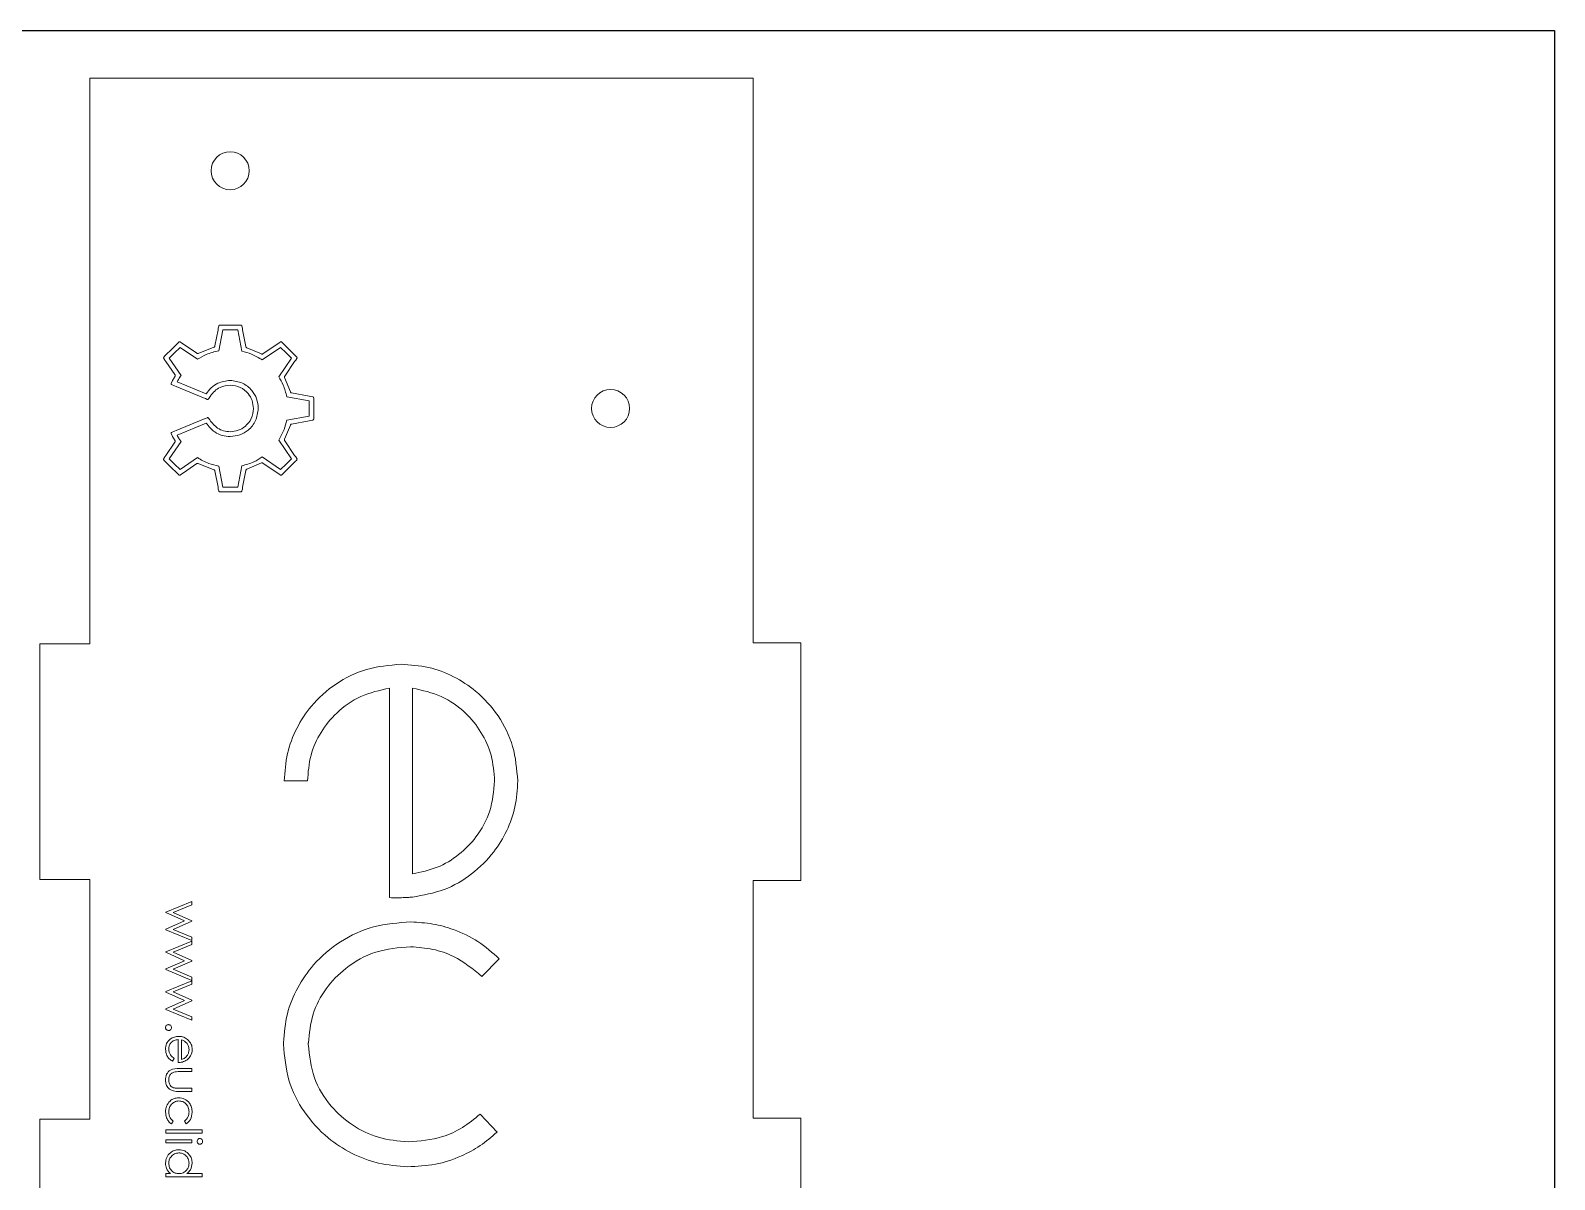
# Model space of a CAD drawing. Header units: millimetres. Extents: x -126 to 474, y -1584 to 2316.
# Drawn here: x 313.4 to 473.6, y -1305.1 to -1184.2 of the extents above; entities that cross this region are included whole.
import ezdxf

# ---------------------------------------------------------------- set-up
doc = ezdxf.new("R2010")
doc.units = ezdxf.units.MM

msp = doc.modelspace()

# ---------------------------------------------------------------- linework, layer by layer
at = {"color": 7, "linetype": 'Continuous'}
for p, q in [((-126.39, -1184.23), (473.61, -1184.23)), ((473.61, -1184.23), (473.61, -1584.23))]:
    msp.add_line(p, q, dxfattribs=at)
at = {"color": 7, "linetype": 'Continuous', "lineweight": 15}
for p, q in [((319.61, -1189.23), (319.61, -1248.72)), ((389.36, -1189.23), (319.61, -1189.23)), ((389.36, -1189.23), (389.36, -1248.62)), ((333.08, -1215.71), (332.76, -1217.41)), ((333.11, -1215.52), (333.08, -1215.71)), ((333.15, -1215.31), (333.11, -1215.52)), ((333.57, -1215.7), (333.16, -1217.92)), ((335.27, -1215.22), (333.27, -1215.22)), ((334.37, -1215.7), (333.57, -1215.7)), ((335.18, -1215.7), (334.37, -1215.7)), ((335.59, -1217.96), (335.18, -1215.7)), ((335.48, -1215.22), (335.27, -1215.22)), ((335.64, -1215.52), (335.6, -1215.31)), ((335.67, -1215.71), (335.64, -1215.52)), ((336, -1217.46), (335.67, -1215.71)), ((328.11, -1217.85), (327.68, -1218.28)), ((328.67, -1217.29), (328.11, -1217.85)), ((329.09, -1217.56), (328.52, -1218.13)), ((328.81, -1217.15), (328.67, -1217.29)), ((328.96, -1217), (328.81, -1217.15)), ((330.91, -1218.81), (329.09, -1217.56)), ((329.28, -1217.1), (329.11, -1216.99)), ((329.44, -1217.21), (329.28, -1217.1)), ((330.85, -1218.18), (329.44, -1217.21)), ((332.65, -1217.54), (331.01, -1218.19)), ((337.65, -1218.25), (336.11, -1217.59)), ((339.66, -1217.56), (337.74, -1218.88)), ((339.31, -1217.22), (337.81, -1218.24)), ((339.47, -1217.11), (339.31, -1217.22)), ((339.64, -1216.99), (339.47, -1217.11)), ((340.23, -1218.13), (339.66, -1217.56)), ((339.94, -1217.15), (339.79, -1217)), ((340.07, -1217.29), (339.94, -1217.15)), ((340.5, -1217.72), (340.07, -1217.29)), ((340.64, -1217.85), (340.5, -1217.72)), ((341.07, -1218.28), (340.64, -1217.85)), ((327.38, -1218.72), (327.5, -1218.89)), ((327.54, -1218.42), (327.39, -1218.57)), ((327.5, -1218.89), (327.61, -1219.05)), ((327.68, -1218.28), (327.54, -1218.42)), ((327.61, -1219.05), (328.55, -1220.42)), ((328.52, -1218.13), (327.95, -1218.69)), ((327.95, -1218.69), (329.19, -1220.5)), ((339.46, -1220.64), (340.8, -1218.69)), ((340.09, -1220.58), (341.14, -1219.05)), ((340.8, -1218.69), (340.23, -1218.13)), ((341.21, -1218.42), (341.07, -1218.28)), ((341.14, -1219.05), (341.25, -1218.89)), ((341.36, -1218.57), (341.21, -1218.42)), ((341.25, -1218.89), (341.37, -1218.72)), ((328.31, -1221.04), (328.15, -1221.34)), ((328.56, -1220.59), (328.4, -1220.87)), ((340.69, -1222.23), (340.08, -1220.74)), ((328.2, -1221.46), (328.51, -1221.59)), ((328.51, -1221.59), (328.69, -1221.66)), ((328.69, -1221.66), (331.57, -1222.86)), ((328.78, -1221.18), (331.84, -1222.45)), ((342.65, -1222.69), (340.82, -1222.34)), ((342.84, -1222.72), (342.65, -1222.69)), ((331.57, -1222.86), (331.75, -1222.93)), ((331.75, -1222.93), (331.95, -1223.02)), ((332.09, -1222.97), (332.21, -1222.78)), ((340.32, -1222.75), (340.32, -1222.75)), ((342.65, -1223.18), (340.32, -1222.75)), ((342.65, -1224.78), (342.65, -1223.18)), ((343.04, -1222.76), (342.84, -1222.72)), ((343.14, -1225.09), (343.14, -1222.87)), ((331.57, -1225.11), (328.69, -1226.3)), ((331.84, -1225.52), (328.78, -1226.78)), ((331.75, -1225.03), (331.57, -1225.11)), ((331.95, -1224.95), (331.75, -1225.03)), ((332.21, -1225.18), (332.09, -1224.99)), ((332.3, -1225.3), (332.21, -1225.18)), ((340.08, -1227.22), (340.69, -1225.73)), ((340.32, -1225.22), (342.65, -1224.78)), ((340.32, -1225.22), (340.32, -1225.22)), ((340.82, -1225.62), (342.65, -1225.28)), ((342.65, -1225.28), (342.84, -1225.24)), ((342.84, -1225.24), (343.04, -1225.2)), ((329.19, -1227.47), (327.95, -1229.27)), ((328.15, -1226.62), (328.31, -1226.92)), ((328.51, -1226.37), (328.2, -1226.5)), ((328.31, -1226.92), (328.4, -1227.09)), ((328.4, -1227.09), (328.56, -1227.38)), ((328.69, -1226.3), (328.51, -1226.37)), ((340.8, -1229.27), (339.46, -1227.32)), ((341.14, -1228.91), (340.09, -1227.39)), ((327.5, -1229.07), (327.38, -1229.25)), ((327.61, -1228.91), (327.5, -1229.07)), ((328.55, -1227.54), (327.61, -1228.91)), ((337.74, -1229.08), (339.66, -1230.4)), ((341.25, -1229.07), (341.14, -1228.91)), ((341.37, -1229.25), (341.25, -1229.07)), ((327.39, -1229.4), (327.54, -1229.54)), ((327.54, -1229.54), (327.68, -1229.68)), ((327.68, -1229.68), (328.24, -1230.25)), ((327.95, -1229.27), (328.52, -1229.84)), ((328.24, -1230.25), (328.67, -1230.68)), ((328.52, -1229.84), (329.09, -1230.4)), ((328.67, -1230.68), (328.81, -1230.81)), ((329.09, -1230.4), (330.91, -1229.15)), ((329.44, -1230.75), (330.85, -1229.78)), ((331.01, -1229.77), (332.65, -1230.43)), ((332.76, -1230.55), (333.08, -1232.25)), ((333.16, -1230.05), (333.57, -1232.26)), ((335.18, -1232.26), (335.59, -1230.01)), ((335.67, -1232.25), (336, -1230.5)), ((336.11, -1230.37), (337.65, -1229.71)), ((337.81, -1229.72), (339.31, -1230.75)), ((339.66, -1230.4), (340.23, -1229.84)), ((339.79, -1230.96), (340.64, -1230.11)), ((340.23, -1229.84), (340.8, -1229.27)), ((340.64, -1230.11), (341.07, -1229.68)), ((341.07, -1229.68), (341.21, -1229.54)), ((341.21, -1229.54), (341.36, -1229.4)), ((328.81, -1230.81), (328.96, -1230.96)), ((329.11, -1230.98), (329.28, -1230.86)), ((329.28, -1230.86), (329.44, -1230.75)), ((333.08, -1232.25), (333.11, -1232.45)), ((333.57, -1232.26), (335.18, -1232.26)), ((335.64, -1232.45), (335.67, -1232.25)), ((339.31, -1230.75), (339.47, -1230.86)), ((339.47, -1230.86), (339.64, -1230.98)), ((333.11, -1232.45), (333.15, -1232.65)), ((333.27, -1232.75), (334.47, -1232.75)), ((334.47, -1232.75), (335.08, -1232.75)), ((335.08, -1232.75), (335.27, -1232.75)), ((335.27, -1232.75), (335.48, -1232.75)), ((335.6, -1232.65), (335.64, -1232.45)), ((314.36, -1248.72), (314.36, -1273.52)), ((319.61, -1248.72), (314.36, -1248.72)), ((389.36, -1248.62), (394.36, -1248.62)), ((394.36, -1248.62), (394.36, -1273.62)), ((351.11, -1253.39), (351.11, -1275.42)), ((353.54, -1253.39), (353.54, -1272.91)), ((340.05, -1263.15), (342.49, -1263.15)), ((314.36, -1273.52), (319.61, -1273.52)), ((319.61, -1273.52), (319.61, -1298.72)), ((394.36, -1273.62), (389.36, -1273.62)), ((389.36, -1273.62), (389.36, -1298.62)), ((353.54, -1275.37), (353.54, -1275.36)), ((327.61, -1276.93), (330.32, -1275.81)), ((327.61, -1276.99), (327.61, -1276.93)), ((329.56, -1277.87), (327.61, -1276.99)), ((330.32, -1276.16), (328.37, -1276.97)), ((328.37, -1276.97), (330.32, -1277.86)), ((330.32, -1275.81), (330.32, -1276.16)), ((327.61, -1278.74), (329.56, -1277.87)), ((327.61, -1278.81), (327.61, -1278.74)), ((330.32, -1277.91), (328.37, -1278.78)), ((328.37, -1278.78), (330.32, -1279.59)), ((330.32, -1277.86), (330.32, -1277.91)), ((330.32, -1279.94), (327.61, -1278.81)), ((327.61, -1281.11), (330.32, -1279.99)), ((330.32, -1280.34), (328.37, -1281.15)), ((330.32, -1279.59), (330.32, -1279.94)), ((330.32, -1279.99), (330.32, -1280.34)), ((327.61, -1281.17), (327.61, -1281.11)), ((329.56, -1282.05), (327.61, -1281.17)), ((328.37, -1281.15), (330.32, -1282.03)), ((360.82, -1283.7), (362.66, -1281.85)), ((327.61, -1282.92), (329.56, -1282.05)), ((327.61, -1282.99), (327.61, -1282.92)), ((330.32, -1284.12), (327.61, -1282.99)), ((330.32, -1282.09), (328.37, -1282.95)), ((328.37, -1282.95), (330.32, -1283.77)), ((330.32, -1282.03), (330.32, -1282.09)), ((327.61, -1285.29), (330.32, -1284.17)), ((330.32, -1284.52), (328.37, -1285.33)), ((330.32, -1283.77), (330.32, -1284.12)), ((330.32, -1284.17), (330.32, -1284.52)), ((327.61, -1285.35), (327.61, -1285.29)), ((329.56, -1286.23), (327.61, -1285.35)), ((327.61, -1287.1), (329.56, -1286.23)), ((328.37, -1285.33), (330.32, -1286.21)), ((330.32, -1286.27), (328.37, -1287.13)), ((330.32, -1286.21), (330.32, -1286.27)), ((327.61, -1287.17), (327.61, -1287.1)), ((330.32, -1288.3), (327.61, -1287.17)), ((328.37, -1287.13), (330.32, -1287.95)), ((330.32, -1287.95), (330.32, -1288.3)), ((328.89, -1292.76), (328.89, -1290.34)), ((329.23, -1290.37), (329.23, -1292.43)), ((328.47, -1292.32), (328.31, -1292.62)), ((329.03, -1293.38), (330.32, -1293.38)), ((330.32, -1293.71), (329.06, -1293.71)), ((330.32, -1293.38), (330.32, -1293.71)), ((330.32, -1295.8), (329, -1295.8)), ((329.06, -1295.47), (330.32, -1295.47)), ((330.32, -1295.47), (330.32, -1295.8)), ((314.36, -1323.52), (314.36, -1298.72)), ((319.61, -1298.72), (314.36, -1298.72)), ((328.37, -1298.94), (328.19, -1299.22)), ((329.73, -1299.22), (329.56, -1298.94)), ((362.42, -1300.08), (360.63, -1298.19)), ((389.36, -1298.62), (394.36, -1298.62)), ((394.36, -1298.62), (394.36, -1323.62)), ((327.61, -1299.84), (331.41, -1299.84)), ((327.61, -1300.17), (327.61, -1299.84)), ((331.41, -1300.17), (327.61, -1300.17)), ((327.61, -1300.88), (330.32, -1300.88)), ((327.61, -1301.21), (327.61, -1300.88)), ((330.32, -1301.21), (327.61, -1301.21)), ((330.32, -1300.88), (330.32, -1301.21)), ((331.41, -1299.84), (331.41, -1300.17)), ((327.61, -1304.44), (328.08, -1304.44)), ((327.61, -1304.78), (327.61, -1304.44)), ((331.41, -1304.78), (327.61, -1304.78)), ((329.79, -1304.44), (331.41, -1304.44)), ((331.41, -1304.44), (331.41, -1304.78))]:
    msp.add_line(p, q, dxfattribs=at)
for centre in [(334.36, -1198.98), (374.36, -1223.98)]:
    msp.add_circle(centre, 2, dxfattribs=at)
for points, knots in [([(333.27, -1215.22), (333.25, -1215.22), (333.22, -1215.22), (333.19, -1215.25), (333.16, -1215.28), (333.16, -1215.3), (333.15, -1215.31)], [0, 0, 0, 0, 0.278435, 0.560671, 0.781263, 1, 1, 1, 1]), ([(335.6, -1215.31), (335.59, -1215.3), (335.58, -1215.27), (335.55, -1215.24), (335.52, -1215.22), (335.49, -1215.22), (335.48, -1215.22)], [0, 0, 0, 0, 0.2778335, 0.559561, 0.7807736, 1, 1, 1, 1]), ([(329.11, -1216.99), (329.09, -1216.98), (329.07, -1216.97), (329.02, -1216.97), (328.99, -1216.98), (328.97, -1216.99), (328.96, -1217)], [0, 0, 0, 0, 0.278112, 0.55993, 0.781029, 1, 1, 1, 1]), ([(332.76, -1217.41), (332.76, -1217.43), (332.75, -1217.46), (332.72, -1217.49), (332.69, -1217.52), (332.66, -1217.53), (332.65, -1217.54)], [0, 0, 0, 0, 0.272571, 0.562141, 0.787957, 1, 1, 1, 1]), ([(336.11, -1217.59), (336.09, -1217.58), (336.06, -1217.57), (336.03, -1217.54), (336.01, -1217.5), (336, -1217.48), (336, -1217.46)], [0, 0, 0, 0, 0.2715036, 0.5621977, 0.7878726, 1, 1, 1, 1]), ([(339.79, -1217), (339.78, -1216.99), (339.75, -1216.97), (339.71, -1216.97), (339.67, -1216.97), (339.65, -1216.98), (339.64, -1216.99)], [0, 0, 0, 0, 0.278138, 0.560257, 0.781525, 1, 1, 1, 1]), ([(327.39, -1218.57), (327.38, -1218.58), (327.37, -1218.6), (327.36, -1218.65), (327.36, -1218.68), (327.37, -1218.71), (327.38, -1218.72)], [0, 0, 0, 0, 0.277984, 0.559963, 0.781884, 1, 1, 1, 1]), ([(331.01, -1218.19), (331, -1218.2), (330.97, -1218.21), (330.92, -1218.21), (330.88, -1218.2), (330.86, -1218.19), (330.85, -1218.18)], [0, 0, 0, 0, 0.271404, 0.562245, 0.788276, 1, 1, 1, 1]), ([(333.16, -1217.92), (332.71, -1218.02), (331.92, -1218.22), (331.22, -1218.63), (330.91, -1218.81)], [0, 0, 0, 0, 0.56413, 1, 1, 1, 1]), ([(337.74, -1218.88), (337.37, -1218.65), (336.69, -1218.25), (335.93, -1218.05), (335.59, -1217.96)], [0, 0, 0, 0, 0.555741, 1, 1, 1, 1]), ([(337.81, -1218.24), (337.8, -1218.25), (337.77, -1218.26), (337.72, -1218.27), (337.68, -1218.27), (337.66, -1218.26), (337.65, -1218.25)], [0, 0, 0, 0, 0.27228, 0.562317, 0.787872, 1, 1, 1, 1]), ([(341.37, -1218.72), (341.38, -1218.7), (341.39, -1218.68), (341.39, -1218.63), (341.38, -1218.59), (341.36, -1218.58), (341.36, -1218.57)], [0, 0, 0, 0, 0.278123, 0.56075, 0.781102, 1, 1, 1, 1]), ([(328.4, -1220.87), (328.38, -1220.9), (328.35, -1220.96), (328.32, -1221.02), (328.31, -1221.04)], [0, 0, 0, 0, 0.565538, 1, 1, 1, 1]), ([(328.55, -1220.42), (328.56, -1220.44), (328.57, -1220.47), (328.58, -1220.51), (328.57, -1220.55), (328.56, -1220.58), (328.56, -1220.59)], [0, 0, 0, 0, 0.2730416, 0.562396, 0.7877418, 1, 1, 1, 1]), ([(329.19, -1220.5), (329.11, -1220.62), (328.96, -1220.84), (328.84, -1221.08), (328.78, -1221.18)], [0, 0, 0, 0, 0.559315, 1, 1, 1, 1]), ([(331.84, -1222.45), (332.01, -1222.22), (332.34, -1221.77), (333.18, -1221.19), (333.91, -1221.09), (334.36, -1221.03)], [0, 0, 0, 0, 0.276104, 0.552887, 1, 1, 1, 1]), ([(334.36, -1221.03), (334.8, -1221.09), (335.67, -1221.2), (336.63, -1221.99), (337.21, -1222.95), (337.28, -1223.63), (337.31, -1223.98)], [0, 0, 0, 0, 0.283697, 0.557891, 0.775036, 1, 1, 1, 1]), ([(340.32, -1222.75), (340.21, -1222.33), (340.02, -1221.59), (339.63, -1220.93), (339.46, -1220.64)], [0, 0, 0, 0, 0.56368, 1, 1, 1, 1]), ([(340.08, -1220.74), (340.08, -1220.73), (340.06, -1220.7), (340.07, -1220.65), (340.07, -1220.61), (340.09, -1220.59), (340.09, -1220.58)], [0, 0, 0, 0, 0.272175, 0.562606, 0.788937, 1, 1, 1, 1]), ([(328.15, -1221.34), (328.15, -1221.35), (328.14, -1221.38), (328.15, -1221.42), (328.17, -1221.45), (328.19, -1221.46), (328.2, -1221.46)], [0, 0, 0, 0, 0.286483, 0.556574, 0.772765, 1, 1, 1, 1]), ([(332.21, -1222.78), (332.22, -1222.76), (332.25, -1222.72), (332.28, -1222.68), (332.3, -1222.66)], [0, 0, 0, 0, 0.54031, 1, 1, 1, 1]), ([(332.3, -1222.66), (332.43, -1222.48), (332.71, -1222.12), (333.4, -1221.66), (334, -1221.58), (334.36, -1221.53)], [0, 0, 0, 0, 0.276005, 0.552793, 1, 1, 1, 1]), ([(334.36, -1221.53), (334.73, -1221.58), (335.44, -1221.67), (336.24, -1222.33), (336.72, -1223.13), (336.78, -1223.69), (336.81, -1223.98)], [0, 0, 0, 0, 0.283715, 0.557908, 0.77503, 1, 1, 1, 1]), ([(340.82, -1222.34), (340.8, -1222.34), (340.77, -1222.33), (340.73, -1222.3), (340.71, -1222.27), (340.7, -1222.25), (340.69, -1222.23)], [0, 0, 0, 0, 0.271651, 0.562083, 0.788019, 1, 1, 1, 1]), ([(331.95, -1223.02), (331.97, -1223.02), (331.99, -1223.03), (332.04, -1223.02), (332.07, -1223), (332.08, -1222.98), (332.09, -1222.97)], [0, 0, 0, 0, 0.279008, 0.55994, 0.780421, 1, 1, 1, 1]), ([(336.81, -1223.98), (336.76, -1224.35), (336.67, -1225.06), (336.02, -1225.86), (335.22, -1226.34), (334.65, -1226.4), (334.36, -1226.43)], [0, 0, 0, 0, 0.283704, 0.5579121, 0.7750152, 1, 1, 1, 1]), ([(337.31, -1223.98), (337.26, -1224.42), (337.14, -1225.29), (336.36, -1226.25), (335.39, -1226.83), (334.71, -1226.9), (334.36, -1226.93)], [0, 0, 0, 0, 0.283674, 0.5579, 0.775026, 1, 1, 1, 1]), ([(343.14, -1222.87), (343.14, -1222.86), (343.13, -1222.83), (343.11, -1222.79), (343.08, -1222.77), (343.06, -1222.76), (343.04, -1222.76)], [0, 0, 0, 0, 0.278571, 0.560158, 0.78136, 1, 1, 1, 1]), ([(334.36, -1226.93), (334.07, -1226.91), (333.5, -1226.86), (332.57, -1226.42), (332.12, -1225.86), (331.84, -1225.52)], [0, 0, 0, 0, 0.289093, 0.568292, 1, 1, 1, 1]), ([(332.09, -1224.99), (332.08, -1224.98), (332.06, -1224.96), (332.02, -1224.94), (331.98, -1224.94), (331.96, -1224.94), (331.95, -1224.95)], [0, 0, 0, 0, 0.278688, 0.559479, 0.78035, 1, 1, 1, 1]), ([(334.36, -1226.43), (334.13, -1226.41), (333.66, -1226.37), (332.9, -1226.02), (332.53, -1225.57), (332.3, -1225.3)], [0, 0, 0, 0, 0.289104, 0.568324, 1, 1, 1, 1]), ([(339.46, -1227.32), (339.67, -1226.95), (340.05, -1226.29), (340.24, -1225.55), (340.32, -1225.22)], [0, 0, 0, 0, 0.555771, 1, 1, 1, 1]), ([(340.69, -1225.73), (340.7, -1225.71), (340.71, -1225.68), (340.75, -1225.65), (340.78, -1225.63), (340.81, -1225.62), (340.82, -1225.62)], [0, 0, 0, 0, 0.271996, 0.562263, 0.788365, 1, 1, 1, 1]), ([(343.04, -1225.2), (343.06, -1225.2), (343.09, -1225.19), (343.12, -1225.16), (343.14, -1225.12), (343.14, -1225.1), (343.14, -1225.09)], [0, 0, 0, 0, 0.278008, 0.56017, 0.781105, 1, 1, 1, 1]), ([(328.2, -1226.5), (328.19, -1226.51), (328.16, -1226.52), (328.15, -1226.56), (328.14, -1226.59), (328.15, -1226.61), (328.15, -1226.62)], [0, 0, 0, 0, 0.286041, 0.556581, 0.772154, 1, 1, 1, 1]), ([(328.56, -1227.38), (328.56, -1227.39), (328.58, -1227.42), (328.58, -1227.47), (328.57, -1227.51), (328.56, -1227.53), (328.55, -1227.54)], [0, 0, 0, 0, 0.2729851, 0.5622151, 0.7873482, 1, 1, 1, 1]), ([(328.78, -1226.78), (328.85, -1226.92), (328.98, -1227.15), (329.12, -1227.37), (329.19, -1227.47)], [0, 0, 0, 0, 0.560537, 1, 1, 1, 1]), ([(340.09, -1227.39), (340.09, -1227.37), (340.07, -1227.34), (340.06, -1227.3), (340.07, -1227.26), (340.08, -1227.23), (340.08, -1227.22)], [0, 0, 0, 0, 0.272125, 0.561464, 0.788277, 1, 1, 1, 1]), ([(335.59, -1230.01), (336.02, -1229.89), (336.78, -1229.68), (337.45, -1229.27), (337.74, -1229.08)], [0, 0, 0, 0, 0.563721, 1, 1, 1, 1]), ([(327.38, -1229.25), (327.37, -1229.26), (327.36, -1229.29), (327.36, -1229.33), (327.37, -1229.37), (327.39, -1229.39), (327.39, -1229.4)], [0, 0, 0, 0, 0.278198, 0.560904, 0.781258, 1, 1, 1, 1]), ([(330.85, -1229.78), (330.86, -1229.78), (330.89, -1229.76), (330.94, -1229.76), (330.98, -1229.76), (331, -1229.77), (331.01, -1229.77)], [0, 0, 0, 0, 0.271742, 0.562621, 0.788848, 1, 1, 1, 1]), ([(330.91, -1229.15), (331.3, -1229.38), (332.01, -1229.78), (332.81, -1229.97), (333.16, -1230.05)], [0, 0, 0, 0, 0.555202, 1, 1, 1, 1]), ([(332.65, -1230.43), (332.66, -1230.43), (332.69, -1230.45), (332.73, -1230.48), (332.75, -1230.52), (332.76, -1230.54), (332.76, -1230.55)], [0, 0, 0, 0, 0.272153, 0.562359, 0.788916, 1, 1, 1, 1]), ([(336, -1230.5), (336, -1230.48), (336.01, -1230.45), (336.04, -1230.42), (336.07, -1230.39), (336.1, -1230.38), (336.11, -1230.37)], [0, 0, 0, 0, 0.270868, 0.56228, 0.788215, 1, 1, 1, 1]), ([(337.65, -1229.71), (337.66, -1229.71), (337.69, -1229.69), (337.74, -1229.7), (337.78, -1229.7), (337.8, -1229.72), (337.81, -1229.72)], [0, 0, 0, 0, 0.271947, 0.561947, 0.787774, 1, 1, 1, 1]), ([(341.36, -1229.4), (341.36, -1229.38), (341.38, -1229.36), (341.39, -1229.32), (341.39, -1229.28), (341.37, -1229.26), (341.37, -1229.25)], [0, 0, 0, 0, 0.2782, 0.560196, 0.780601, 1, 1, 1, 1]), ([(328.96, -1230.96), (328.97, -1230.97), (329, -1230.99), (329.04, -1231), (329.08, -1230.99), (329.1, -1230.98), (329.11, -1230.98)], [0, 0, 0, 0, 0.2774946, 0.5595169, 0.7808928, 1, 1, 1, 1]), ([(339.64, -1230.98), (339.65, -1230.98), (339.68, -1231), (339.72, -1231), (339.76, -1230.99), (339.78, -1230.97), (339.79, -1230.96)], [0, 0, 0, 0, 0.277696, 0.559669, 0.780905, 1, 1, 1, 1]), ([(333.15, -1232.65), (333.16, -1232.67), (333.17, -1232.69), (333.2, -1232.72), (333.23, -1232.74), (333.25, -1232.75), (333.27, -1232.75)], [0, 0, 0, 0, 0.278691, 0.560152, 0.78132, 1, 1, 1, 1]), ([(335.48, -1232.75), (335.5, -1232.74), (335.53, -1232.74), (335.56, -1232.72), (335.59, -1232.69), (335.59, -1232.66), (335.6, -1232.65)], [0, 0, 0, 0, 0.27815, 0.559342, 0.781118, 1, 1, 1, 1]), ([(352.33, -1250.88), (351.1, -1250.98), (348.68, -1251.19), (345.41, -1252.82), (342.94, -1255.03), (341.27, -1257.59), (340.25, -1260.27), (340.12, -1262.18), (340.05, -1263.15)], [0, 0, 0, 0, 0.191027, 0.375697, 0.558387, 0.702592, 0.848953, 1, 1, 1, 1]), ([(364.6, -1263.15), (364.49, -1261.92), (364.29, -1259.5), (362.66, -1256.23), (360.44, -1253.77), (357.88, -1252.1), (355.21, -1251.07), (353.3, -1250.94), (352.33, -1250.88)], [0, 0, 0, 0, 0.191017, 0.37568, 0.558362, 0.702573, 0.848942, 1, 1, 1, 1]), ([(342.49, -1263.15), (342.56, -1262.24), (342.7, -1260.45), (343.82, -1257.98), (345.58, -1255.82), (348.04, -1254.07), (350.08, -1253.62), (351.11, -1253.39)], [0, 0, 0, 0, 0.192191, 0.378083, 0.561673, 0.778314, 1, 1, 1, 1]), ([(362.17, -1263.15), (362.09, -1262.24), (361.95, -1260.45), (360.83, -1257.98), (359.07, -1255.82), (356.62, -1254.07), (354.57, -1253.62), (353.54, -1253.39)], [0, 0, 0, 0, 0.192183, 0.378067, 0.561653, 0.778299, 1, 1, 1, 1]), ([(353.54, -1275.36), (354.67, -1275.16), (356.89, -1274.76), (359.82, -1273.04), (362.03, -1270.85), (363.52, -1268.4), (364.43, -1265.86), (364.54, -1264.06), (364.6, -1263.15)], [0, 0, 0, 0, 0.1890361, 0.3734312, 0.5565581, 0.7013341, 0.8483749, 1, 1, 1, 1]), ([(353.54, -1272.91), (354.42, -1272.73), (356.16, -1272.37), (358.45, -1270.98), (360.4, -1268.99), (361.87, -1266.33), (362.07, -1264.22), (362.17, -1263.15)], [0, 0, 0, 0, 0.188816, 0.373358, 0.556773, 0.774574, 1, 1, 1, 1]), ([(351.11, -1275.42), (351.39, -1275.43), (351.94, -1275.45), (352.5, -1275.42), (352.77, -1275.41)], [0, 0, 0, 0, 0.5046917, 1, 1, 1, 1]), ([(352.77, -1275.41), (352.85, -1275.41), (352.97, -1275.41), (353.1, -1275.4), (353.15, -1275.39)], [0, 0, 0, 0, 0.561143, 1, 1, 1, 1]), ([(353.15, -1275.39), (353.23, -1275.39), (353.36, -1275.38), (353.48, -1275.37), (353.54, -1275.37)], [0, 0, 0, 0, 0.5523777, 1, 1, 1, 1]), ([(353.37, -1277.97), (352.04, -1278.06), (349.44, -1278.25), (345.9, -1279.91), (343.2, -1282.19), (341.36, -1284.85), (340.22, -1287.65), (340.05, -1289.65), (339.96, -1290.67)], [0, 0, 0, 0, 0.193538, 0.379802, 0.562746, 0.706166, 0.85099, 1, 1, 1, 1]), ([(362.66, -1281.85), (361.94, -1281.21), (360.49, -1279.94), (358.05, -1278.78), (355.66, -1278.11), (354.14, -1278.02), (353.37, -1277.97)], [0, 0, 0, 0, 0.280072, 0.557577, 0.777023, 1, 1, 1, 1]), ([(342.58, -1290.7), (342.68, -1289.68), (342.89, -1287.65), (344.34, -1284.93), (346.56, -1282.62), (349.64, -1280.89), (352.09, -1280.69), (353.33, -1280.58)], [0, 0, 0, 0, 0.188094, 0.37099, 0.553593, 0.772134, 1, 1, 1, 1]), ([(353.33, -1280.58), (354.12, -1280.64), (355.67, -1280.76), (358.33, -1281.67), (359.88, -1282.93), (360.82, -1283.7)], [0, 0, 0, 0, 0.283696, 0.562372, 1, 1, 1, 1]), ([(327.56, -1289.08), (327.57, -1289.04), (327.58, -1288.94), (327.66, -1288.84), (327.77, -1288.78), (327.84, -1288.78), (327.87, -1288.77)], [0, 0, 0, 0, 0.279677, 0.559249, 0.779563, 1, 1, 1, 1]), ([(327.87, -1289.39), (327.83, -1289.38), (327.74, -1289.37), (327.64, -1289.29), (327.57, -1289.19), (327.57, -1289.12), (327.56, -1289.08)], [0, 0, 0, 0, 0.279464, 0.559436, 0.779458, 1, 1, 1, 1]), ([(327.56, -1291.37), (327.58, -1291.16), (327.62, -1290.75), (328.01, -1290.31), (328.48, -1290.05), (328.8, -1290.02), (328.96, -1290.01)], [0, 0, 0, 0, 0.279823, 0.558861, 0.77947, 1, 1, 1, 1]), ([(327.87, -1288.77), (327.92, -1288.78), (328.01, -1288.79), (328.11, -1288.87), (328.17, -1288.97), (328.18, -1289.05), (328.18, -1289.08)], [0, 0, 0, 0, 0.2795893, 0.5591575, 0.7797026, 1, 1, 1, 1]), ([(328.18, -1289.08), (328.18, -1289.13), (328.17, -1289.22), (328.08, -1289.32), (327.98, -1289.38), (327.91, -1289.39), (327.87, -1289.39)], [0, 0, 0, 0, 0.279664, 0.559298, 0.779419, 1, 1, 1, 1]), ([(328.96, -1290.01), (329.14, -1290.02), (329.47, -1290.05), (329.74, -1290.24), (329.86, -1290.32)], [0, 0, 0, 0, 0.559468, 1, 1, 1, 1]), ([(328.31, -1292.62), (328.19, -1292.54), (327.94, -1292.39), (327.63, -1291.97), (327.59, -1291.6), (327.56, -1291.37)], [0, 0, 0, 0, 0.2809224, 0.5613901, 1, 1, 1, 1]), ([(328.89, -1290.34), (328.75, -1290.36), (328.45, -1290.39), (328.12, -1290.65), (327.93, -1290.98), (327.91, -1291.21), (327.9, -1291.33)], [0, 0, 0, 0, 0.279949, 0.559392, 0.779509, 1, 1, 1, 1]), ([(327.9, -1291.33), (327.91, -1291.44), (327.93, -1291.66), (328.09, -1292.04), (328.32, -1292.22), (328.47, -1292.32)], [0, 0, 0, 0, 0.280516, 0.5609, 1, 1, 1, 1]), ([(329.78, -1290.7), (329.69, -1290.62), (329.52, -1290.47), (329.32, -1290.4), (329.23, -1290.37)], [0, 0, 0, 0, 0.558826, 1, 1, 1, 1]), ([(329.23, -1292.43), (329.35, -1292.39), (329.61, -1292.31), (329.87, -1292.02), (330.01, -1291.71), (330.03, -1291.5), (330.03, -1291.39)], [0, 0, 0, 0, 0.280142, 0.5592931, 0.7796093, 1, 1, 1, 1]), ([(330.03, -1291.39), (330.02, -1291.25), (330, -1290.99), (329.85, -1290.79), (329.78, -1290.7)], [0, 0, 0, 0, 0.55936, 1, 1, 1, 1]), ([(330.37, -1291.38), (330.34, -1291.62), (330.29, -1292.05), (329.97, -1292.34), (329.83, -1292.47)], [0, 0, 0, 0, 0.559021, 1, 1, 1, 1]), ([(329.86, -1290.32), (330.03, -1290.48), (330.32, -1290.78), (330.35, -1291.19), (330.37, -1291.38)], [0, 0, 0, 0, 0.558661, 1, 1, 1, 1]), ([(339.96, -1290.67), (339.96, -1290.7), (339.96, -1290.76), (339.96, -1290.81), (339.96, -1290.84)], [0, 0, 0, 0, 0.5601862, 1, 1, 1, 1]), ([(339.96, -1290.84), (340.08, -1292.11), (340.3, -1294.63), (342.03, -1298.04), (344.38, -1300.63), (347.1, -1302.38), (349.95, -1303.48), (351.99, -1303.64), (353.03, -1303.72)], [0, 0, 0, 0, 0.188211, 0.371267, 0.553788, 0.698873, 0.846861, 1, 1, 1, 1]), ([(342.57, -1290.84), (342.57, -1290.81), (342.57, -1290.77), (342.58, -1290.72), (342.58, -1290.7)], [0, 0, 0, 0, 0.560562, 1, 1, 1, 1]), ([(353.06, -1301.11), (352.01, -1301.01), (349.95, -1300.81), (347.15, -1299.43), (344.77, -1297.33), (342.95, -1294.4), (342.7, -1292.03), (342.57, -1290.84)], [0, 0, 0, 0, 0.194483, 0.381494, 0.564824, 0.779667, 1, 1, 1, 1]), ([(329.83, -1292.47), (329.67, -1292.56), (329.38, -1292.74), (329.04, -1292.75), (328.89, -1292.76)], [0, 0, 0, 0, 0.558928, 1, 1, 1, 1]), ([(327.56, -1294.59), (327.58, -1294.39), (327.61, -1293.98), (328.15, -1293.4), (328.69, -1293.39), (329.03, -1293.38)], [0, 0, 0, 0, 0.281017, 0.559783, 1, 1, 1, 1]), ([(329, -1295.8), (328.8, -1295.8), (328.4, -1295.79), (327.87, -1295.53), (327.59, -1295.07), (327.57, -1294.75), (327.56, -1294.59)], [0, 0, 0, 0, 0.281495, 0.559662, 0.779325, 1, 1, 1, 1]), ([(328.43, -1293.76), (328.34, -1293.8), (328.16, -1293.89), (327.94, -1294.18), (327.91, -1294.44), (327.9, -1294.6)], [0, 0, 0, 0, 0.280162, 0.560651, 1, 1, 1, 1]), ([(327.9, -1294.6), (327.9, -1294.69), (327.91, -1294.88), (328.03, -1295.13), (328.2, -1295.32), (328.33, -1295.38), (328.4, -1295.41)], [0, 0, 0, 0, 0.280298, 0.560003, 0.780131, 1, 1, 1, 1]), ([(329.06, -1293.71), (328.94, -1293.71), (328.73, -1293.71), (328.52, -1293.75), (328.43, -1293.76)], [0, 0, 0, 0, 0.560389, 1, 1, 1, 1]), ([(328.4, -1295.41), (328.53, -1295.43), (328.74, -1295.47), (328.97, -1295.47), (329.06, -1295.47)], [0, 0, 0, 0, 0.559377, 1, 1, 1, 1]), ([(327.56, -1297.95), (327.58, -1297.74), (327.62, -1297.32), (327.98, -1296.82), (328.44, -1296.51), (328.78, -1296.48), (328.94, -1296.47)], [0, 0, 0, 0, 0.280052, 0.559594, 0.779807, 1, 1, 1, 1]), ([(328.19, -1299.22), (328.08, -1299.13), (327.87, -1298.96), (327.62, -1298.52), (327.58, -1298.17), (327.56, -1297.95)], [0, 0, 0, 0, 0.280148, 0.560504, 1, 1, 1, 1]), ([(328.97, -1296.8), (328.81, -1296.82), (328.48, -1296.87), (328.12, -1297.19), (327.93, -1297.57), (327.91, -1297.83), (327.9, -1297.96)], [0, 0, 0, 0, 0.279315, 0.558752, 0.779288, 1, 1, 1, 1]), ([(327.9, -1297.96), (327.92, -1298.17), (327.97, -1298.56), (328.25, -1298.82), (328.37, -1298.94)], [0, 0, 0, 0, 0.558744, 1, 1, 1, 1]), ([(328.94, -1296.47), (329.16, -1296.49), (329.59, -1296.55), (330.07, -1296.97), (330.33, -1297.47), (330.35, -1297.81), (330.37, -1297.98)], [0, 0, 0, 0, 0.279406, 0.558795, 0.779324, 1, 1, 1, 1]), ([(330.03, -1297.96), (330.02, -1297.79), (329.99, -1297.46), (329.71, -1297.08), (329.36, -1296.84), (329.1, -1296.81), (328.97, -1296.8)], [0, 0, 0, 0, 0.280166, 0.559818, 0.779904, 1, 1, 1, 1]), ([(329.56, -1298.94), (329.71, -1298.79), (329.99, -1298.51), (330.02, -1298.13), (330.03, -1297.96)], [0, 0, 0, 0, 0.558568, 1, 1, 1, 1]), ([(330.37, -1297.98), (330.34, -1298.26), (330.28, -1298.76), (329.9, -1299.08), (329.73, -1299.22)], [0, 0, 0, 0, 0.5607387, 1, 1, 1, 1]), ([(360.63, -1298.19), (360.03, -1298.68), (358.84, -1299.67), (356.29, -1300.84), (354.29, -1301.01), (353.06, -1301.11)], [0, 0, 0, 0, 0.280058, 0.5579048, 1, 1, 1, 1]), ([(330.89, -1301.05), (330.89, -1301), (330.9, -1300.92), (330.98, -1300.82), (331.07, -1300.75), (331.14, -1300.74), (331.17, -1300.74)], [0, 0, 0, 0, 0.2795575, 0.5596095, 0.7798461, 1, 1, 1, 1]), ([(331.17, -1301.36), (331.13, -1301.35), (331.04, -1301.34), (330.95, -1301.25), (330.9, -1301.15), (330.89, -1301.08), (330.89, -1301.05)], [0, 0, 0, 0, 0.279038, 0.558829, 0.779064, 1, 1, 1, 1]), ([(331.17, -1300.74), (331.22, -1300.75), (331.3, -1300.76), (331.4, -1300.84), (331.45, -1300.94), (331.46, -1301.01), (331.46, -1301.05)], [0, 0, 0, 0, 0.279372, 0.558874, 0.77937, 1, 1, 1, 1]), ([(331.46, -1301.05), (331.45, -1301.09), (331.45, -1301.18), (331.37, -1301.28), (331.28, -1301.35), (331.21, -1301.35), (331.17, -1301.36)], [0, 0, 0, 0, 0.280061, 0.559776, 0.779984, 1, 1, 1, 1]), ([(353.03, -1303.72), (354.01, -1303.67), (355.94, -1303.58), (358.51, -1302.73), (360.7, -1301.56), (361.84, -1300.58), (362.42, -1300.08)], [0, 0, 0, 0, 0.282962, 0.561144, 0.779489, 1, 1, 1, 1]), ([(327.56, -1303.34), (327.59, -1303.13), (327.64, -1302.71), (328.02, -1302.25), (328.48, -1301.97), (328.81, -1301.94), (328.97, -1301.93)], [0, 0, 0, 0, 0.279589, 0.55936, 0.779595, 1, 1, 1, 1]), ([(328.97, -1302.26), (328.81, -1302.28), (328.49, -1302.33), (328.14, -1302.62), (327.93, -1302.98), (327.91, -1303.23), (327.9, -1303.35)], [0, 0, 0, 0, 0.2794135, 0.5590651, 0.7794874, 1, 1, 1, 1]), ([(328.97, -1301.93), (329.18, -1301.95), (329.6, -1302), (330.05, -1302.4), (330.32, -1302.86), (330.35, -1303.19), (330.37, -1303.35)], [0, 0, 0, 0, 0.279411, 0.559153, 0.779478, 1, 1, 1, 1]), ([(330.03, -1303.35), (330.02, -1303.19), (329.98, -1302.88), (329.7, -1302.52), (329.34, -1302.3), (329.09, -1302.27), (328.97, -1302.26)], [0, 0, 0, 0, 0.2796845, 0.5592278, 0.7797173, 1, 1, 1, 1]), ([(328.08, -1304.44), (327.91, -1304.27), (327.62, -1303.95), (327.58, -1303.53), (327.56, -1303.34)], [0, 0, 0, 0, 0.558826, 1, 1, 1, 1]), ([(327.9, -1303.35), (327.92, -1303.51), (327.95, -1303.83), (328.23, -1304.2), (328.58, -1304.41), (328.83, -1304.43), (328.96, -1304.44)], [0, 0, 0, 0, 0.27978, 0.559343, 0.7796, 1, 1, 1, 1]), ([(328.96, -1304.44), (329.12, -1304.43), (329.44, -1304.39), (329.79, -1304.09), (330, -1303.73), (330.02, -1303.48), (330.03, -1303.35)], [0, 0, 0, 0, 0.2796485, 0.5591847, 0.7795177, 1, 1, 1, 1]), ([(330.37, -1303.35), (330.33, -1303.59), (330.27, -1304.03), (329.94, -1304.32), (329.79, -1304.44)], [0, 0, 0, 0, 0.558462, 1, 1, 1, 1])]:
    msp.add_open_spline(points, degree=3, knots=knots, dxfattribs=at)

doc.saveas('drawing.dxf')
